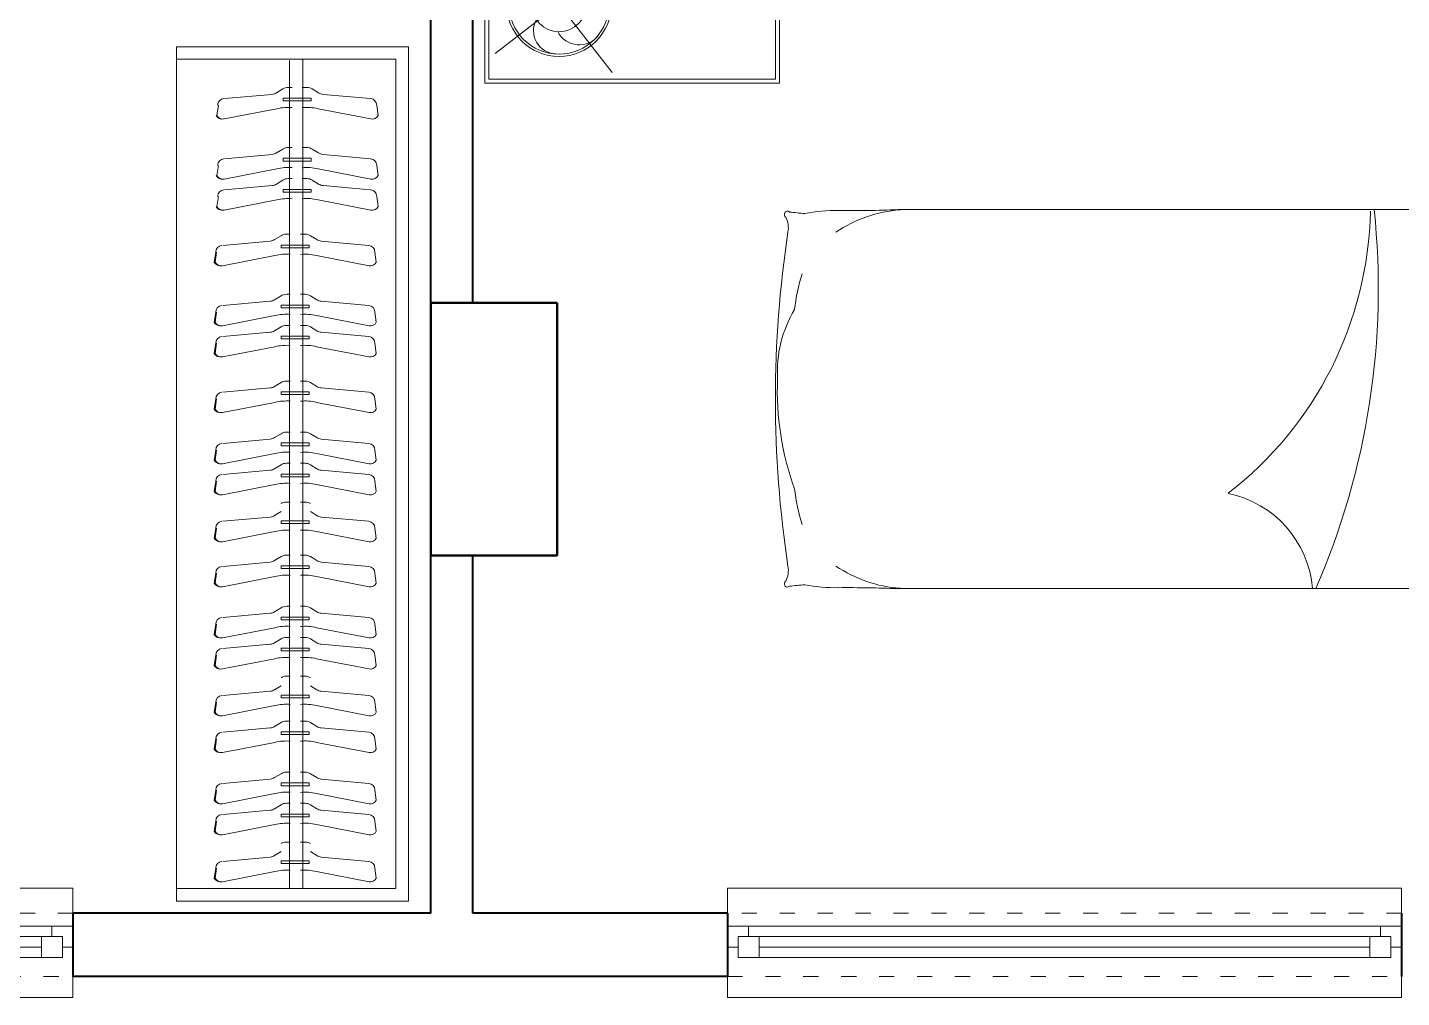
# Model space of a CAD drawing. Header units: millimetres. Extents: x 23 to 3134, y 30 to 1541.
# Drawn here: x 1837.1 to 2163.3, y 54.6 to 284.9 of the extents above; entities that cross this region are included whole.
import ezdxf

# ---------------------------------------------------------------- set-up
doc = ezdxf.new("R2010")
doc.units = ezdxf.units.MM
doc.linetypes.add('ACAD_ISO03W100', pattern=[30, 12, -18])
for name, color, linetype, lineweight in [('duvar_40', 255, 'Continuous', 40), ('forniture', 250, 'Continuous', 9), ('M_ÖLÇÜ_İÇ', 46, 'Continuous', 18), ('TABLE4', 3, 'Continuous', 50)]:
    doc.layers.add(name, color=color, linetype=linetype, lineweight=lineweight)
doc.layers.add('FİTİL', color=1, linetype='Continuous')
doc.layers.add('PENCERE', color=1, linetype='Continuous')

# ---------------------------------------------------------------- blocks, each defined once
blk = doc.blocks.new('*U13')
at = {"layer": 'duvar_40', "ltscale": 0.2}
for p, q in [((0, 15), (0, 0)), ((160, 15), (160, 0)), ((0, 0), (0, 0))]:
    blk.add_line(p, q, dxfattribs=at)
at = {"layer": 'PENCERE', "color": 134, "linetype": 'Continuous', "lineweight": 18}
for p, q in [((0, 15), (0, 21.00857)), ((0, 21.00857), (160, 21.00857)), ((160, 15), (160, 21.00857)), ((5, 11.970625), (0, 11.970625)), ((5, 9.470625), (5, 11.970625)), ((155, 11.970625), (5, 11.970625)), ((160, 11.970625), (155, 11.970625)), ((155, 11.970625), (155, 9.470625)), ((0, 6.970625), (2.5, 6.970625)), ((2.5, 6.970625), (2.5, 9.470625)), ((2.5, 9.470625), (5, 9.470625)), ((7.5, 9.470625), (2.5, 9.470625)), ((2.5, 9.470625), (2.5, 4.470625)), ((7.5, 4.470625), (7.5, 9.470625)), ((7.5, 9.470625), (152.5, 9.470625)), ((7.5, 6.970625), (152.5, 6.970625)), ((157.5, 9.470625), (152.5, 9.470625)), ((152.5, 9.470625), (152.5, 4.470625)), ((155, 9.470625), (157.5, 9.470625)), ((157.5, 9.470625), (157.5, 6.970625)), ((157.5, 4.470625), (157.5, 9.470625)), ((157.5, 6.970625), (160, 6.970625)), ((2.5, 4.470625), (7.5, 4.470625)), ((7.5, 4.470625), (152.5, 4.470625)), ((152.5, 4.470625), (157.5, 4.470625)), ((0, -5), (0, 0)), ((160, 0), (160, -5)), ((160, -5), (0, -5))]:
    blk.add_line(p, q, dxfattribs=at)
at = {"layer": 'PENCERE', "color": 134, "linetype": 'ACAD_ISO03W100', "lineweight": 18, "ltscale": 0.3}
for p, q in [((160, 15), (0, 15)), ((0, 0), (160, 0))]:
    blk.add_line(p, q, dxfattribs=at)
blk = doc.blocks.new('I6789')
at = {"layer": 'forniture'}
for p, q in [((146.211882, 44.658089), (-56.708848, 44.658089)), ((-56.708848, -10.429739), (-56.708848, 44.658089)), ((146.211882, 44.658089), (146.211882, -10.429739)), ((143.211882, 41.658089), (-53.708848, 41.658089)), ((-53.708848, -10.429739), (-53.708848, 41.658089)), ((143.211882, -10.429739), (143.211882, 41.658089)), ((-48.852904, 36.695589), (-51.256718, 37.030391)), ((-37.712214, 36.695589), (-40.116028, 37.030391)), ((-30.336413, 36.695589), (-32.740228, 37.030391)), ((-18.183707, 36.695589), (-20.587521, 37.030391)), ((-9.46467, 36.695589), (-11.868485, 37.030391)), ((1.676019, 36.695589), (-0.727795, 37.030391)), ((9.05182, 36.695589), (6.648005, 37.030391)), ((21.204526, 36.695589), (18.800712, 37.030391)), ((31.893006, 36.695589), (29.489191, 37.030391)), ((43.033696, 36.695589), (40.629881, 37.030391)), ((50.409496, 36.695589), (48.005682, 37.030391)), ((62.562203, 36.695589), (60.158388, 37.030391)), ((75.777095, 36.695589), (73.373281, 37.030391)), ((83.152895, 36.695589), (80.749081, 37.030391)), ((97.426491, 36.695589), (95.022677, 37.030391)), ((110.636907, 37.136661), (108.233093, 37.471463)), ((118.012708, 37.136661), (115.608893, 37.471463)), ((132.286303, 37.136661), (129.882489, 37.471463)), ((-52.099586, 35.300511), (-49.674957, 22.813925)), ((-46.250103, 23.960767), (-47.258111, 35.224568)), ((-40.958896, 35.300511), (-38.534267, 22.813925)), ((-35.109413, 23.960767), (-36.117421, 35.224568)), ((-33.583096, 35.300511), (-31.158467, 22.813925)), ((-27.733613, 23.960767), (-28.74162, 35.224568)), ((-21.430389, 35.300511), (-19.00576, 22.813925)), ((-15.580906, 23.960767), (-16.588914, 35.224568)), ((-12.711353, 35.300511), (-10.286724, 22.813925)), ((-6.86187, 23.960767), (-7.869877, 35.224568)), ((-1.570663, 35.300511), (0.853966, 22.813925)), ((4.27882, 23.960767), (3.270812, 35.224568)), ((5.805138, 35.300511), (8.229766, 22.813925)), ((11.654621, 23.960767), (10.646613, 35.224568)), ((17.957844, 35.300511), (20.382473, 22.813925)), ((23.807327, 23.960767), (22.799319, 35.224568)), ((28.646324, 35.300511), (31.070952, 22.813925)), ((34.495806, 23.960767), (33.487799, 35.224568)), ((39.787013, 35.300511), (42.211642, 22.813925)), ((45.636496, 23.960767), (44.628488, 35.224568)), ((47.162814, 35.300511), (49.587443, 22.813925)), ((53.012297, 23.960767), (52.004289, 35.224568)), ((59.31552, 35.300511), (61.740149, 22.813925)), ((65.165003, 23.960767), (64.156995, 35.224568)), ((72.530413, 35.300511), (74.955042, 22.813925)), ((78.379896, 23.960767), (77.371888, 35.224568)), ((79.906213, 35.300511), (82.330842, 22.813925)), ((85.755696, 23.960767), (84.747688, 35.224568)), ((94.179809, 35.300511), (96.604438, 22.813925)), ((100.029292, 23.960767), (99.021284, 35.224568)), ((107.390225, 35.741583), (109.814854, 23.254997)), ((113.239708, 24.401839), (112.2317, 35.66564)), ((114.766026, 35.741583), (117.190654, 23.254997)), ((120.615508, 24.401839), (119.607501, 35.66564)), ((129.039621, 35.741583), (131.46425, 23.254997)), ((134.889104, 24.401839), (133.881096, 35.66564)), ((-44.961849, 21.375142), (-45.899559, 22.892616)), ((-33.821159, 21.375142), (-34.75887, 22.892616)), ((-26.445358, 21.375142), (-27.383069, 22.892616)), ((-14.292652, 21.375142), (-15.230363, 22.892616)), ((-5.573616, 21.375142), (-6.511326, 22.892616)), ((5.567074, 21.375142), (4.629363, 22.892616)), ((12.942875, 21.375142), (12.005164, 22.892616)), ((25.095581, 21.375142), (24.15787, 22.892616)), ((35.784061, 21.375142), (34.84635, 22.892616)), ((46.92475, 21.375142), (45.98704, 22.892616)), ((54.300551, 21.375142), (53.36284, 22.892616)), ((66.453257, 21.375142), (65.515547, 22.892616)), ((79.66815, 21.375142), (78.730439, 22.892616)), ((87.04395, 21.375142), (86.10624, 22.892616)), ((101.317546, 21.375142), (100.379835, 22.892616)), ((114.527962, 21.816214), (113.590251, 23.333688)), ((121.903763, 21.816214), (120.966052, 23.333688)), ((136.177358, 21.816214), (135.239647, 23.333688)), ((143.211882, 19.593754), (-53.708848, 19.593754)), ((-47.808796, 14.47657), (-47.808796, 21.12893)), ((-47.808796, 21.12893), (-47.169563, 21.12893)), ((-47.169563, 21.12893), (-47.169563, 14.47657)), ((-42.672059, 19.00275), (-42.672059, 20.113524)), ((-36.668106, 14.47657), (-36.668106, 21.12893)), ((-36.668106, 21.12893), (-36.028873, 21.12893)), ((-36.028873, 21.12893), (-36.028873, 14.47657)), ((-33.462805, 19.00275), (-33.462805, 20.113524)), ((-29.292306, 21.12893), (-28.653072, 21.12893)), ((-29.292306, 14.47657), (-29.292306, 21.12893)), ((-28.653072, 21.12893), (-28.653072, 14.47657)), ((-26.087005, 19.00275), (-26.087005, 20.113524)), ((-17.139599, 21.12893), (-16.500366, 21.12893)), ((-17.139599, 14.47657), (-17.139599, 21.12893)), ((-16.500366, 21.12893), (-16.500366, 14.47657)), ((-13.934298, 19.00275), (-13.934298, 20.113524)), ((-8.420563, 14.47657), (-8.420563, 21.12893)), ((-8.420563, 21.12893), (-7.781329, 21.12893)), ((-7.781329, 21.12893), (-7.781329, 14.47657)), ((-3.283826, 19.00275), (-3.283826, 20.113524)), ((2.720127, 14.47657), (2.720127, 21.12893)), ((2.720127, 21.12893), (3.35936, 21.12893)), ((3.35936, 21.12893), (3.35936, 14.47657)), ((5.925428, 19.00275), (5.925428, 20.113524)), ((10.095928, 21.12893), (10.735161, 21.12893)), ((10.095928, 14.47657), (10.095928, 21.12893)), ((10.735161, 21.12893), (10.735161, 14.47657)), ((13.301229, 19.00275), (13.301229, 20.113524)), ((22.248634, 21.12893), (22.887867, 21.12893)), ((22.248634, 14.47657), (22.248634, 21.12893)), ((22.887867, 21.12893), (22.887867, 14.47657)), ((25.453935, 19.00275), (25.453935, 20.113524)), ((32.937114, 14.47657), (32.937114, 21.12893)), ((32.937114, 21.12893), (33.576347, 21.12893)), ((33.576347, 21.12893), (33.576347, 14.47657)), ((38.07385, 19.00275), (38.07385, 20.113524)), ((44.077803, 14.47657), (44.077803, 21.12893)), ((44.077803, 21.12893), (44.717037, 21.12893)), ((44.717037, 21.12893), (44.717037, 14.47657)), ((47.283104, 19.00275), (47.283104, 20.113524)), ((51.453604, 21.12893), (52.092837, 21.12893)), ((51.453604, 14.47657), (51.453604, 21.12893)), ((52.092837, 21.12893), (52.092837, 14.47657)), ((54.658905, 19.00275), (54.658905, 20.113524)), ((63.60631, 21.12893), (64.245544, 21.12893)), ((63.60631, 14.47657), (63.60631, 21.12893)), ((64.245544, 21.12893), (64.245544, 14.47657)), ((66.811611, 19.00275), (66.811611, 20.113524)), ((76.821203, 21.12893), (77.460436, 21.12893)), ((76.821203, 14.47657), (76.821203, 21.12893)), ((77.460436, 21.12893), (77.460436, 14.47657)), ((80.026504, 19.00275), (80.026504, 20.113524)), ((84.197003, 21.12893), (84.836237, 21.12893)), ((84.197003, 14.47657), (84.197003, 21.12893)), ((84.836237, 21.12893), (84.836237, 14.47657)), ((87.402304, 19.00275), (87.402304, 20.113524)), ((98.470599, 14.47657), (98.470599, 21.12893)), ((98.470599, 21.12893), (99.109832, 21.12893)), ((99.109832, 21.12893), (99.109832, 14.47657)), ((101.6759, 19.00275), (101.6759, 20.113524)), ((111.681015, 21.570002), (112.320248, 21.570002)), ((111.681015, 14.917642), (111.681015, 21.570002)), ((112.320248, 21.570002), (112.320248, 14.917642)), ((114.886316, 19.443822), (114.886316, 20.554595)), ((119.056816, 21.570002), (119.696049, 21.570002)), ((119.056816, 14.917642), (119.056816, 21.570002)), ((119.696049, 21.570002), (119.696049, 14.917642)), ((122.262117, 19.443822), (122.262117, 20.554595)), ((133.330411, 21.570002), (133.969644, 21.570002)), ((133.330411, 14.917642), (133.330411, 21.570002)), ((133.969644, 21.570002), (133.969644, 14.917642)), ((136.535712, 19.443822), (136.535712, 20.554595)), ((-53.708848, 16.454147), (142.950063, 16.454147)), ((-42.672059, 15.677655), (-42.672059, 16.60275)), ((-33.462805, 15.677655), (-33.462805, 16.60275)), ((-26.087005, 15.677655), (-26.087005, 16.60275)), ((-13.934298, 15.677655), (-13.934298, 16.60275)), ((-3.283826, 15.677655), (-3.283826, 16.60275)), ((5.925428, 15.677655), (5.925428, 16.60275)), ((13.301229, 15.677655), (13.301229, 16.60275)), ((25.453935, 15.677655), (25.453935, 16.60275)), ((38.07385, 15.677655), (38.07385, 16.60275)), ((47.283104, 15.677655), (47.283104, 16.60275)), ((54.658905, 15.677655), (54.658905, 16.60275)), ((66.811611, 15.677655), (66.811611, 16.60275)), ((80.026504, 15.677655), (80.026504, 16.60275)), ((87.402304, 15.677655), (87.402304, 16.60275)), ((101.6759, 15.677655), (101.6759, 16.60275)), ((114.886316, 16.118727), (114.886316, 17.043822)), ((122.262117, 16.118727), (122.262117, 17.043822)), ((136.535712, 16.118727), (136.535712, 17.043822)), ((-47.169563, 14.47657), (-47.808796, 14.47657)), ((-45.899559, 12.898562), (-44.961849, 14.416036)), ((-36.028873, 14.47657), (-36.668106, 14.47657)), ((-34.75887, 12.898562), (-33.821159, 14.416036)), ((-28.653072, 14.47657), (-29.292306, 14.47657)), ((-27.383069, 12.898562), (-26.445358, 14.416036)), ((-16.500366, 14.47657), (-17.139599, 14.47657)), ((-15.230363, 12.898562), (-14.292652, 14.416036)), ((-7.781329, 14.47657), (-8.420563, 14.47657)), ((-6.511326, 12.898562), (-5.573616, 14.416036)), ((3.35936, 14.47657), (2.720127, 14.47657)), ((4.629363, 12.898562), (5.567074, 14.416036)), ((10.735161, 14.47657), (10.095928, 14.47657)), ((12.005164, 12.898562), (12.942875, 14.416036)), ((22.887867, 14.47657), (22.248634, 14.47657)), ((24.15787, 12.898562), (25.095581, 14.416036)), ((33.576347, 14.47657), (32.937114, 14.47657)), ((34.84635, 12.898562), (35.784061, 14.416036)), ((44.717037, 14.47657), (44.077803, 14.47657)), ((45.98704, 12.898562), (46.92475, 14.416036)), ((52.092837, 14.47657), (51.453604, 14.47657)), ((53.36284, 12.898562), (54.300551, 14.416036)), ((64.245544, 14.47657), (63.60631, 14.47657)), ((65.515547, 12.898562), (66.453257, 14.416036)), ((77.460436, 14.47657), (76.821203, 14.47657)), ((78.730439, 12.898562), (79.66815, 14.416036)), ((84.836237, 14.47657), (84.197003, 14.47657)), ((86.10624, 12.898562), (87.04395, 14.416036)), ((99.109832, 14.47657), (98.470599, 14.47657)), ((100.379835, 12.898562), (101.317546, 14.416036)), ((109.814854, 13.418325), (107.390225, 0.93174)), ((112.320248, 14.917642), (111.681015, 14.917642)), ((113.590251, 13.339634), (114.527962, 14.857108)), ((117.190654, 13.418325), (114.766026, 0.93174)), ((119.696049, 14.917642), (119.056816, 14.917642)), ((120.966052, 13.339634), (121.903763, 14.857108)), ((131.46425, 13.418325), (129.039621, 0.93174)), ((133.969644, 14.917642), (133.330411, 14.917642)), ((135.239647, 13.339634), (136.177358, 14.857108)), ((-49.674957, 12.977253), (-52.099586, 0.490668)), ((-47.258111, 0.566611), (-46.250103, 11.830411)), ((-38.534267, 12.977253), (-40.958896, 0.490668)), ((-36.117421, 0.566611), (-35.109413, 11.830411)), ((-31.158467, 12.977253), (-33.583096, 0.490668)), ((-28.74162, 0.566611), (-27.733613, 11.830411)), ((-19.00576, 12.977253), (-21.430389, 0.490668)), ((-16.588914, 0.566611), (-15.580906, 11.830411)), ((-10.286724, 12.977253), (-12.711353, 0.490668)), ((-7.869877, 0.566611), (-6.86187, 11.830411)), ((0.853966, 12.977253), (-1.570663, 0.490668)), ((3.270812, 0.566611), (4.27882, 11.830411)), ((8.229766, 12.977253), (5.805138, 0.490668)), ((10.646613, 0.566611), (11.654621, 11.830411)), ((20.382473, 12.977253), (17.957844, 0.490668)), ((22.799319, 0.566611), (23.807327, 11.830411)), ((31.070952, 12.977253), (28.646324, 0.490668)), ((33.487799, 0.566611), (34.495806, 11.830411)), ((42.211642, 12.977253), (39.787013, 0.490668)), ((44.628488, 0.566611), (45.636496, 11.830411)), ((49.587443, 12.977253), (47.162814, 0.490668)), ((52.004289, 0.566611), (53.012297, 11.830411)), ((61.740149, 12.977253), (59.31552, 0.490668)), ((64.156995, 0.566611), (65.165003, 11.830411)), ((74.955042, 12.977253), (72.530413, 0.490668)), ((77.371888, 0.566611), (78.379896, 11.830411)), ((82.330842, 12.977253), (79.906213, 0.490668)), ((84.747688, 0.566611), (85.755696, 11.830411)), ((96.604438, 12.977253), (94.179809, 0.490668)), ((99.021284, 0.566611), (100.029292, 11.830411)), ((112.2317, 1.007683), (113.239708, 12.271483)), ((119.607501, 1.007683), (120.615508, 12.271483)), ((133.881096, 1.007683), (134.889104, 12.271483)), ((-51.256718, -1.239212), (-48.852904, -0.904411)), ((-48.852904, -1.090089), (-51.256718, -1.424891)), ((-40.116028, -1.239212), (-37.712214, -0.904411)), ((-37.712214, -1.090089), (-40.116028, -1.424891)), ((-32.740228, -1.239212), (-30.336413, -0.904411)), ((-30.336413, -1.090089), (-32.740228, -1.424891)), ((-20.587521, -1.239212), (-18.183707, -0.904411)), ((-18.183707, -1.090089), (-20.587521, -1.424891)), ((-11.868485, -1.239212), (-9.46467, -0.904411)), ((-9.46467, -1.090089), (-11.868485, -1.424891)), ((-0.727795, -1.239212), (1.676019, -0.904411)), ((1.676019, -1.090089), (-0.727795, -1.424891)), ((6.648005, -1.239212), (9.05182, -0.904411)), ((9.05182, -1.090089), (6.648005, -1.424891)), ((18.800712, -1.239212), (21.204526, -0.904411)), ((21.204526, -1.090089), (18.800712, -1.424891)), ((29.489191, -1.239212), (31.893006, -0.904411)), ((31.893006, -1.090089), (29.489191, -1.424891)), ((40.629881, -1.239212), (43.033696, -0.904411)), ((43.033696, -1.090089), (40.629881, -1.424891)), ((48.005682, -1.239212), (50.409496, -0.904411)), ((50.409496, -1.090089), (48.005682, -1.424891)), ((60.158388, -1.239212), (62.562203, -0.904411)), ((62.562203, -1.090089), (60.158388, -1.424891)), ((73.373281, -1.239212), (75.777095, -0.904411)), ((75.777095, -1.090089), (73.373281, -1.424891)), ((80.749081, -1.239212), (83.152895, -0.904411)), ((83.152895, -1.090089), (80.749081, -1.424891)), ((95.022677, -1.239212), (97.426491, -0.904411)), ((97.426491, -1.090089), (95.022677, -1.424891)), ((108.233093, -0.798141), (110.636907, -0.463339)), ((115.608893, -0.798141), (118.012708, -0.463339)), ((129.882489, -0.798141), (132.286303, -0.463339)), ((146.211882, -10.429739), (-56.708848, -10.429739))]:
    blk.add_line(p, q, dxfattribs=at)
for centre, radius, start, end in [((-50.528923, 35.6055), 1.6, 117.056691, 190.988868), ((-48.852904, 35.095589), 1.6, 4.623723, 90), ((-39.388233, 35.6055), 1.6, 117.056691, 190.988868), ((-37.712214, 35.095589), 1.6, 4.623723, 90), ((-32.012433, 35.6055), 1.6, 117.056691, 190.988868), ((-30.336413, 35.095589), 1.6, 4.623723, 90), ((-19.859726, 35.6055), 1.6, 117.056691, 190.988868), ((-18.183707, 35.095589), 1.6, 4.623723, 90), ((-11.14069, 35.6055), 1.6, 117.056691, 190.988868), ((-9.46467, 35.095589), 1.6, 4.623723, 90), ((0, 35.6055), 1.6, 117.056691, 190.988868), ((1.676019, 35.095589), 1.6, 4.623723, 90), ((7.3758, 35.6055), 1.6, 117.056691, 190.988868), ((9.05182, 35.095589), 1.6, 4.623723, 90), ((19.528507, 35.6055), 1.6, 117.056691, 190.988868), ((21.204526, 35.095589), 1.6, 4.623723, 90), ((30.216986, 35.6055), 1.6, 117.056691, 190.988868), ((31.893006, 35.095589), 1.6, 4.623723, 90), ((41.357676, 35.6055), 1.6, 117.056691, 190.988868), ((43.033696, 35.095589), 1.6, 4.623723, 90), ((48.733477, 35.6055), 1.6, 117.056691, 190.988868), ((50.409496, 35.095589), 1.6, 4.623723, 90), ((60.886183, 35.6055), 1.6, 117.056691, 190.988868), ((62.562203, 35.095589), 1.6, 4.623723, 90), ((74.101076, 35.6055), 1.6, 117.056691, 190.988868), ((75.777095, 35.095589), 1.6, 4.623723, 90), ((81.476876, 35.6055), 1.6, 117.056691, 190.988868), ((83.152895, 35.095589), 1.6, 4.623723, 90), ((95.750472, 35.6055), 1.6, 117.056691, 190.988868), ((97.426491, 35.095589), 1.6, 4.623723, 90), ((108.960888, 36.046572), 1.6, 117.056691, 190.988868), ((110.636907, 35.536661), 1.6, 4.623723, 90), ((116.336688, 36.046572), 1.6, 117.056691, 190.988868), ((118.012708, 35.536661), 1.6, 4.623723, 90), ((130.610284, 36.046572), 1.6, 117.056691, 190.988868), ((132.286303, 35.536661), 1.6, 4.623723, 90), ((-43.857913, 24.154235), 2.4, 184.623723, 211.713656), ((-32.717224, 24.154235), 2.4, 184.623723, 211.713656), ((-25.341423, 24.154235), 2.4, 184.623723, 211.713656), ((-13.188717, 24.154235), 2.4, 184.623723, 211.713656), ((-4.46968, 24.154235), 2.4, 184.623723, 211.713656), ((6.67101, 24.154235), 2.4, 184.623723, 211.713656), ((14.04681, 24.154235), 2.4, 184.623723, 211.713656), ((26.199517, 24.154235), 2.4, 184.623723, 211.713656), ((36.887996, 24.154235), 2.4, 184.623723, 211.713656), ((48.028686, 24.154235), 2.4, 184.623723, 211.713656), ((55.404486, 24.154235), 2.4, 184.623723, 211.713656), ((67.557193, 24.154235), 2.4, 184.623723, 211.713656), ((80.772085, 24.154235), 2.4, 184.623723, 211.713656), ((88.147886, 24.154235), 2.4, 184.623723, 211.713656), ((102.421481, 24.154235), 2.4, 184.623723, 211.713656), ((98.671132, 20.513139), 11.476077, 354.653543, 13.822776), ((115.631897, 24.595307), 2.4, 184.623723, 211.713656), ((106.046932, 20.513139), 11.476077, 354.653543, 13.822776), ((123.007698, 24.595307), 2.4, 184.623723, 211.713656), ((120.320528, 20.513139), 11.476077, 354.653543, 13.822776), ((137.281293, 24.595307), 2.4, 184.623723, 211.713656), ((-60.818679, 20.072067), 11.476077, 354.653543, 13.822776), ((-45.072059, 20.113524), 2.4, 0, 31.713656), ((-49.677989, 20.072067), 11.476077, 354.653543, 13.822776), ((-35.862805, 20.113524), 2.4, 0, 31.713656), ((-42.302189, 20.072067), 11.476077, 354.653543, 13.822776), ((-28.487005, 20.113524), 2.4, 0, 31.713656), ((-30.149482, 20.072067), 11.476077, 354.653543, 13.822776), ((-16.334298, 20.113524), 2.4, 0, 31.713656), ((-21.430446, 20.072067), 11.476077, 354.653543, 13.822776), ((-5.683826, 20.113524), 2.4, 0, 31.713656), ((-10.289756, 20.072067), 11.476077, 354.653543, 13.822776), ((3.525428, 20.113524), 2.4, 0, 31.713656), ((-2.913956, 20.072067), 11.476077, 354.653543, 13.822776), ((10.901229, 20.113524), 2.4, 0, 31.713656), ((9.238751, 20.072067), 11.476077, 354.653543, 13.822776), ((23.053935, 20.113524), 2.4, 0, 31.713656), ((19.92723, 20.072067), 11.476077, 354.653543, 13.822776), ((35.67385, 20.113524), 2.4, 0, 31.713656), ((31.06792, 20.072067), 11.476077, 354.653543, 13.822776), ((44.883104, 20.113524), 2.4, 0, 31.713656), ((38.44372, 20.072067), 11.476077, 354.653543, 13.822776), ((52.258905, 20.113524), 2.4, 0, 31.713656), ((50.596427, 20.072067), 11.476077, 354.653543, 13.822776), ((64.411611, 20.113524), 2.4, 0, 31.713656), ((63.811319, 20.072067), 11.476077, 354.653543, 13.822776), ((77.626504, 20.113524), 2.4, 0, 31.713656), ((71.18712, 20.072067), 11.476077, 354.653543, 13.822776), ((85.002304, 20.113524), 2.4, 0, 31.713656), ((85.460715, 20.072067), 11.476077, 354.653543, 13.822776), ((99.2759, 20.113524), 2.4, 0, 31.713656), ((112.486316, 20.554595), 2.4, 0, 31.713656), ((119.862117, 20.554595), 2.4, 0, 31.713656), ((134.135712, 20.554595), 2.4, 0, 31.713656), ((-60.818679, 15.719112), 11.476077, 346.177224, 4.416048), ((-49.677989, 15.719112), 11.476077, 346.177224, 4.416048), ((-42.302189, 15.719112), 11.476077, 346.177224, 4.416048), ((-30.149482, 15.719112), 11.476077, 346.177224, 4.416048), ((-21.430446, 15.719112), 11.476077, 346.177224, 4.416048), ((-10.289756, 15.719112), 11.476077, 346.177224, 4.416048), ((-2.913956, 15.719112), 11.476077, 346.177224, 4.416048), ((9.238751, 15.719112), 11.476077, 346.177224, 4.416048), ((19.92723, 15.719112), 11.476077, 346.177224, 4.416048), ((31.06792, 15.719112), 11.476077, 346.177224, 4.416048), ((38.44372, 15.719112), 11.476077, 346.177224, 4.416048), ((50.596427, 15.719112), 11.476077, 346.177224, 4.416048), ((63.811319, 15.719112), 11.476077, 346.177224, 4.416048), ((71.18712, 15.719112), 11.476077, 346.177224, 4.416048), ((85.460715, 15.719112), 11.476077, 346.177224, 4.416048), ((98.671132, 16.160184), 11.476077, 346.177224, 4.416048), ((106.046932, 16.160184), 11.476077, 346.177224, 4.416048), ((120.320528, 16.160184), 11.476077, 346.177224, 4.416048), ((-45.072059, 15.677655), 2.4, 328.286344, 0), ((-35.862805, 15.677655), 2.4, 328.286344, 0), ((-28.487005, 15.677655), 2.4, 328.286344, 0), ((-16.334298, 15.677655), 2.4, 328.286344, 0), ((-5.683826, 15.677655), 2.4, 328.286344, 0), ((3.525428, 15.677655), 2.4, 328.286344, 0), ((10.901229, 15.677655), 2.4, 328.286344, 0), ((23.053935, 15.677655), 2.4, 328.286344, 0), ((35.67385, 15.677655), 2.4, 328.286344, 0), ((44.883104, 15.677655), 2.4, 328.286344, 0), ((52.258905, 15.677655), 2.4, 328.286344, 0), ((64.411611, 15.677655), 2.4, 328.286344, 0), ((77.626504, 15.677655), 2.4, 328.286344, 0), ((85.002304, 15.677655), 2.4, 328.286344, 0), ((99.2759, 15.677655), 2.4, 328.286344, 0), ((115.631897, 12.078015), 2.4, 148.286344, 175.376277), ((112.486316, 16.118727), 2.4, 328.286344, 0), ((123.007698, 12.078015), 2.4, 148.286344, 175.376277), ((119.862117, 16.118727), 2.4, 328.286344, 0), ((137.281293, 12.078015), 2.4, 148.286344, 175.376277), ((134.135712, 16.118727), 2.4, 328.286344, 0), ((-43.857913, 11.636944), 2.4, 148.286344, 175.376277), ((-32.717224, 11.636944), 2.4, 148.286344, 175.376277), ((-25.341423, 11.636944), 2.4, 148.286344, 175.376277), ((-13.188717, 11.636944), 2.4, 148.286344, 175.376277), ((-4.46968, 11.636944), 2.4, 148.286344, 175.376277), ((6.67101, 11.636944), 2.4, 148.286344, 175.376277), ((14.04681, 11.636944), 2.4, 148.286344, 175.376277), ((26.199517, 11.636944), 2.4, 148.286344, 175.376277), ((36.887996, 11.636944), 2.4, 148.286344, 175.376277), ((48.028686, 11.636944), 2.4, 148.286344, 175.376277), ((55.404486, 11.636944), 2.4, 148.286344, 175.376277), ((67.557193, 11.636944), 2.4, 148.286344, 175.376277), ((80.772085, 11.636944), 2.4, 148.286344, 175.376277), ((88.147886, 11.636944), 2.4, 148.286344, 175.376277), ((102.421481, 11.636944), 2.4, 148.286344, 175.376277), ((-50.528923, 0.185679), 1.6, 169.011132, 242.943309), ((-50.528923, 0), 1.6, 169.011132, 242.943309), ((-48.852904, 0.509911), 1.6, 270, 355.376277), ((-39.388233, 0.185679), 1.6, 169.011132, 242.943309), ((-39.388233, 0), 1.6, 169.011132, 242.943309), ((-37.712214, 0.509911), 1.6, 270, 355.376277), ((-32.012433, 0.185679), 1.6, 169.011132, 242.943309), ((-32.012433, 0), 1.6, 169.011132, 242.943309), ((-30.336413, 0.509911), 1.6, 270, 355.376277), ((-19.859726, 0.185679), 1.6, 169.011132, 242.943309), ((-19.859726, 0), 1.6, 169.011132, 242.943309), ((-18.183707, 0.509911), 1.6, 270, 355.376277), ((-11.14069, 0.185679), 1.6, 169.011132, 242.943309), ((-11.14069, 0), 1.6, 169.011132, 242.943309), ((-9.46467, 0.509911), 1.6, 270, 355.376277), ((0, 0.185679), 1.6, 169.011132, 242.943309), ((0, 0), 1.6, 169.011132, 242.943309), ((1.676019, 0.509911), 1.6, 270, 355.376277), ((7.3758, 0.185679), 1.6, 169.011132, 242.943309), ((7.3758, 0), 1.6, 169.011132, 242.943309), ((9.05182, 0.509911), 1.6, 270, 355.376277), ((19.528507, 0.185679), 1.6, 169.011132, 242.943309), ((19.528507, 0), 1.6, 169.011132, 242.943309), ((21.204526, 0.509911), 1.6, 270, 355.376277), ((30.216986, 0.185679), 1.6, 169.011132, 242.943309), ((30.216986, 0), 1.6, 169.011132, 242.943309), ((31.893006, 0.509911), 1.6, 270, 355.376277), ((41.357676, 0.185679), 1.6, 169.011132, 242.943309), ((41.357676, 0), 1.6, 169.011132, 242.943309), ((43.033696, 0.509911), 1.6, 270, 355.376277), ((48.733477, 0.185679), 1.6, 169.011132, 242.943309), ((48.733477, 0), 1.6, 169.011132, 242.943309), ((50.409496, 0.509911), 1.6, 270, 355.376277), ((60.886183, 0.185679), 1.6, 169.011132, 242.943309), ((60.886183, 0), 1.6, 169.011132, 242.943309), ((62.562203, 0.509911), 1.6, 270, 355.376277), ((74.101076, 0.185679), 1.6, 169.011132, 242.943309), ((74.101076, 0), 1.6, 169.011132, 242.943309), ((75.777095, 0.509911), 1.6, 270, 355.376277), ((81.476876, 0.185679), 1.6, 169.011132, 242.943309), ((81.476876, 0), 1.6, 169.011132, 242.943309), ((83.152895, 0.509911), 1.6, 270, 355.376277), ((95.750472, 0.185679), 1.6, 169.011132, 242.943309), ((95.750472, 0), 1.6, 169.011132, 242.943309), ((97.426491, 0.509911), 1.6, 270, 355.376277), ((108.960888, 0.62675), 1.6, 169.011132, 242.943309), ((108.960888, 0.441072), 1.6, 169.011132, 242.943309), ((110.636907, 0.950983), 1.6, 270, 355.376277), ((116.336688, 0.62675), 1.6, 169.011132, 242.943309), ((116.336688, 0.441072), 1.6, 169.011132, 242.943309), ((118.012708, 0.950983), 1.6, 270, 355.376277), ((130.610284, 0.62675), 1.6, 169.011132, 242.943309), ((130.610284, 0.441072), 1.6, 169.011132, 242.943309), ((132.286303, 0.950983), 1.6, 270, 355.376277)]:
    blk.add_arc(centre, radius, start, end, dxfattribs=at)
blk = doc.blocks.new('TRH456')
at = {"layer": 'forniture'}
for p, q in [((-89.252812, 52.60565), (40.747188, 52.60565)), ((-89.252812, -17.39435), (-89.252812, 52.60565)), ((40.747188, 52.60565), (40.747188, -17.39435)), ((-88.252812, 51.60565), (39.747188, 51.60565)), ((-88.252812, -16.39435), (-88.252812, 51.60565)), ((33.683455, 50.142747), (1.954153, 9.237924)), ((38.18255, 22.365389), (3.530908, 49.244186)), ((39.747188, 51.60565), (39.747188, -16.39435)), ((40.747188, -17.39435), (-89.252812, -17.39435)), ((39.747188, -16.39435), (-88.252812, -16.39435)), ((-40.069562, -69.994233), (-8.436062, -69.994233)), ((-48.250562, -75.720933), (-0.255062, -75.720933)), ((-48.250562, -78.175233), (-0.255062, -78.175233))]:
    blk.add_line(p, q, dxfattribs=at)
at = {"layer": 'forniture', "linetype": 'Continuous'}
blk.add_line((-40.069562, -24.180633), (-8.436062, -24.180633), dxfattribs=at)
at = {"layer": 'forniture'}
for radius in [12.465793, 11.912412, 6.586094]:
    blk.add_circle((21.921212, 34.979083), radius, dxfattribs=at)
for centre, radius, start, end in [((28.292644, 35.540954), 5.502922, 2.630509, 118.637382), ((25.910436, 30.162367), 5.729772, 307.019016, 63.322218), ((-40.069562, -32.361633), 8.181, 90, 180), ((-8.436062, -32.361633), 8.181, 0, 90), ((48.935002, -47.046166), 98.288705, 171.407725, 190.246872), ((-97.440627, -47.046166), 98.288705, 349.753128, 8.592275), ((-51.195599, -40.426513), 2.491061, 30.00927, 149.99073), ((2.689974, -40.426513), 2.491061, 30.00927, 149.99073), ((22.840547, -44.090173), 76.351277, 176.313223, 203.242139), ((-71.346172, -44.090173), 76.351277, 336.757861, 3.686777), ((-40.069562, -61.813233), 8.181, 180, 270), ((-8.436062, -61.813233), 8.181, 270, 0), ((-56.088788, -69.79081), 9.828741, 322.890145, 32.355697), ((7.583164, -69.79081), 9.828741, 147.644303, 217.109855), ((-46.805484, -76.948083), 1.895824, 139.662318, 220.337682), ((-1.70014, -76.948083), 1.895824, 319.662318, 40.337682)]:
    blk.add_arc(centre, radius, start, end, dxfattribs=at)
for p in [(-40.069562, -24.180633), (-40.069562, -24.180633), (-35.548903, -29.136255), (-22.307788, -28.440312), (-20.055993, -26.190013), (-22.307788, -30.690608), (-17.534541, -44.888337), (-6.545218, -48.692986), (-33.297108, -51.639227), (-25.686486, -52.007901), (-18.9311, -52.007901), (-42.573948, -55.443879), (-4.293423, -62.194772), (-8.436062, -69.994233), (-22.038132, -74.142202)]:
    blk.add_point(p, dxfattribs=at)
blk = doc.blocks.new('87987')
at = {"layer": 'forniture'}
blk.add_hatch(color=256, dxfattribs=at).paths.add_polyline_path([(-44.23, -110.01), (-44.22, -110.13), (-44.19, -110.26), (-44.15, -110.38), (-44.09, -110.49), (-44.01, -110.6), (-43.92, -110.69), (-43.82, -110.76), (-43.7, -110.83), (-43.58, -110.87), (-43.46, -110.9), (-43.33, -110.91), (-43.2, -110.9), (-43.08, -110.87), (-42.96, -110.83), (-42.84, -110.76), (-42.74, -110.69), (-42.65, -110.6), (-42.57, -110.49), (-42.51, -110.38), (-42.47, -110.26), (-42.44, -110.13), (-42.43, -110.01), (-42.44, -109.88), (-42.47, -109.75), (-42.51, -109.63), (-42.57, -109.52), (-42.65, -109.42), (-42.74, -109.33), (-42.84, -109.25), (-42.96, -109.19), (-43.08, -109.14), (-43.2, -109.12), (-43.33, -109.11), (-43.46, -109.12), (-43.58, -109.14), (-43.7, -109.19), (-43.82, -109.25), (-43.92, -109.33), (-44.01, -109.42), (-44.09, -109.52), (-44.15, -109.63), (-44.19, -109.75), (-44.22, -109.88)])
for p, q in [((-65.72, 32.91), (-73.02, 32.91)), ((-65.72, 32.91), (-69.72, 32.91)), ((-65.72, -79.59), (-65.72, 32.91)), ((-49.81, 24.2), (-49.81, 22.95)), ((-35, 21.66), (103.37, 21.66)), ((-65.19, 19.23), (-65.72, 19.23)), ((-65.03, 5.23), (-65.72, 5.23)), ((-65.72, 4.13), (-65.24, 3.66)), ((-65.34, -18.37), (-65.72, -18.37)), ((-65.45, -32.37), (-65.72, -32.37)), ((-65.47, -46.37), (-65.72, -46.37)), ((-65.46, -60.37), (-65.72, -60.37)), ((129.56, -61.37), (129.57, -61.38)), ((-35, -68.34), (103.37, -68.34)), ((-49.81, -70.89), (-49.81, -69.64)), ((-65.72, -79.59), (-73.02, -79.59)), ((-30.1, -84.71), (-66.41, -84.71)), ((-66.41, -84.71), (-66.41, -136.06)), ((-30.1, -87.71), (-63.41, -87.71)), ((-63.41, -87.71), (-63.41, -133.06)), ((-43.33, -103.71), (-43.33, -87.51)), ((-47.83, -110.17), (-65.83, -110.17)), ((-20.83, -110.17), (-37.03, -110.17)), ((-43.33, -132.51), (-43.33, -116.31)), ((-30.1, -133.06), (-63.41, -133.06)), ((-30.1, -136.06), (-66.41, -136.06))]:
    blk.add_line(p, q, dxfattribs=at)
at = {"layer": 'forniture', "linetype": 'ByBlock'}
blk.add_line((-73.02, -79.59), (-73.02, 32.91), dxfattribs=at)
at = {"layer": 'forniture'}
for radius in [14.4, 10.8, 0.9]:
    blk.add_circle((-43.33, -110.01), radius, dxfattribs=at)
for centre, radius, start, end in [((-62.16, 23.39), 2.36, 74.5197, 212.6146), ((-56.42, -11.42), 37.43, 83.0518, 97.8422), ((-51.74, 23.75), 1.99, 13.0489, 94.464), ((-51.25, 23.91), 1.73, 267.0876, 326.5145), ((-47.89, 23.78), 1.96, 85.575, 167.6025), ((-48.49, 23.77), 1.55, 211.6034, 274.5688), ((-43.31, -9.69), 35.7, 81.9698, 97.1147), ((-37.7, 23.39), 2.36, 327.3854, 105.4803), ((-27.71, 14.56), 37.77, 170.1974, 189.8026), ((-63.73, 20.99), 1.2, 110.5412, 179.9837), ((-57.58, -8.37), 31.18, 78.4487, 102.15), ((-51.45, 20.96), 1.24, 8.8961, 80.8548), ((-96.55, 15.15), 46.71, 352.3229, 7.3812), ((-3.07, 15.15), 46.71, 172.6188, 187.9131), ((-48.26, 21.11), 1.13, 101.5883, 178.2869), ((-42.34, -11.93), 34.68, 78.9844, 100.0067), ((-35.84, 21.13), 0.998, 5.39, 82.5267), ((-56.37, 14.56), 22.53, 342.8229, 17.1771), ((167.26, 2.88), 177.98, 173.9424, 203.5882), ((77.98, 23.02), 86.82, 181.117, 232.341), ((100.5, -9.6), 31.27, 55.919, 85.8314), ((115, 305.13), 283.71, 267.6499, 270.4892), ((118.22, -15.46), 36.9, 78.7089, 91.2348), ((112.41, 169.33), 149.17, 275.0135, 276.4099), ((129.56, 20.62), 0.683, 24.5162, 136.8248), ((134.79, 17.33), 5.46, 152.088, 190.4088), ((129.2, 20.58), 1.04, 317.9526, 18.0428), ((-133.18, -23.34), 265.58, 351.4062, 8.5938), ((-63.73, 8.14), 1.2, 180.0163, 249.4588), ((-63.73, 5.89), 1.2, 110.5412, 179.9837), ((-56.86, -21.68), 29.6, 79.6861, 104.254), ((-51.86, 9.03), 1.61, 280.6989, 355.6741), ((-52.27, 5.43), 2.14, 16.7258, 70.5401), ((-47.72, 5.74), 1.7, 92.6003, 169.5981), ((-47.91, 8.87), 1.44, 186.063, 280.0681), ((-43.04, -29.75), 37.48, 78.7216, 97.0697), ((-35.84, 8), 0.998, 277.4733, 354.61), ((-35.84, 6.03), 0.998, 5.39, 82.5267), ((-27.71, -0.54), 37.77, 170.1974, 189.8026), ((-24.69, -0.5), 40.7, 171.2473, 189.4482), ((-96.55, 0.05), 46.71, 352.3229, 7.3812), ((-96.47, -0.17), 46.71, 352.3229, 7.3812), ((-3.07, 0.05), 46.71, 172.6188, 187.9131), ((-2.99, -0.17), 46.71, 172.6188, 187.9131), ((-56.37, -0.54), 22.53, 342.8229, 17.1771), ((90.19, -5.74), 37.84, 5.557, 18.7325), ((103.42, -16.8), 28.52, 356.4942, 31.0705), ((-51.86, -6.07), 1.61, 280.6989, 355.6741), ((-51.78, -6.29), 1.61, 280.6989, 355.6741), ((-47.91, -6.23), 1.44, 186.063, 280.0681), ((-1.84, -34.31), 39.74, 134.8439, 164.1373), ((-57.88, -34.31), 39.74, 15.8627, 45.1561), ((-24.69, -16.18), 40.7, 170.5518, 188.7527), ((-63.73, -6.96), 1.2, 180.0163, 249.4588), ((-63.73, -9.21), 1.2, 110.5412, 179.9837), ((-56.86, -36.78), 29.6, 79.6861, 104.254), ((-56.78, -36.99), 29.6, 79.6861, 104.254), ((-56.78, 20.31), 29.6, 255.746, 280.3139), ((-52.27, -9.67), 2.14, 16.7258, 70.5401), ((-52.39, -6.49), 2.5, 291.4112, 338.6963), ((-52.39, -10.19), 2.5, 21.3037, 68.5888), ((-51.78, -10.39), 1.61, 4.3259, 79.3011), ((-47.72, -9.36), 1.7, 92.6003, 169.5981), ((-47.83, -6.45), 1.44, 186.063, 280.0681), ((-47.83, -10.23), 1.44, 79.9319, 173.937), ((-47.5, -7.06), 1.77, 191.1939, 267.5328), ((-47.5, -9.63), 1.77, 92.4672, 168.8061), ((-43.04, -44.85), 37.48, 78.7216, 97.0697), ((-42.96, -45.06), 37.48, 78.7216, 97.0697), ((-42.96, 28.38), 37.48, 262.9303, 281.2784), ((-56.29, -15.93), 22.53, 11.8435, 17.1771), ((-96.47, -16.51), 46.71, 352.6188, 7.6771), ((-2.99, -16.51), 46.71, 172.0869, 187.3812), ((63.82, -21.34), 68.13, 340.0309, 2.3535), ((-63.73, -22.38), 1.2, 180.0163, 249.4588), ((-52.47, -21.61), 2.5, 291.4112, 338.6963), ((-47.58, -22.17), 1.77, 191.1939, 267.5328), ((-27.71, -31.05), 37.77, 170.1974, 189.8026), ((-63.73, -24.62), 1.2, 110.5412, 179.9837), ((-56.86, 5.19), 29.6, 255.746, 280.3139), ((-51.86, -25.51), 1.61, 4.3259, 79.3011), ((-96.55, -31.63), 46.71, 352.6188, 7.6771), ((-3.07, -31.63), 46.71, 172.0869, 187.3812), ((-47.91, -25.35), 1.44, 79.9319, 173.937), ((-43.04, 13.26), 37.48, 262.9303, 274.8484), ((-1.84, -12.58), 39.74, 195.8627, 225.1561), ((-57.88, -12.58), 39.74, 314.8439, 344.1373), ((-56.37, -31.05), 22.53, 342.8229, 348.5577), ((-63.73, -37.48), 1.2, 180.0163, 249.4588), ((-63.73, -39.72), 1.2, 110.5412, 179.9837), ((-56.86, -9.91), 29.6, 255.746, 280.3139), ((-52.27, -37.01), 2.14, 289.4599, 343.2742), ((-51.86, -40.61), 1.61, 4.3259, 79.3011), ((-47.72, -37.32), 1.7, 190.4019, 267.3997), ((-47.91, -40.45), 1.44, 79.9319, 173.937), ((-43.04, -1.84), 37.48, 262.9303, 281.2784), ((-35.84, -37.61), 0.998, 277.4733, 354.61), ((-35.84, -39.59), 0.998, 5.39, 82.5267), ((-27.71, -46.15), 37.77, 170.1974, 189.8026), ((-96.55, -46.73), 46.71, 352.6188, 7.6771), ((-3.07, -46.73), 46.71, 172.0869, 187.3812), ((-56.37, -46.15), 22.53, 342.8229, 17.1771), ((90.19, -40.94), 37.84, 341.2675, 354.443), ((30.07, -70.47), 25.28, 101.7079, 175.1684), ((-27.71, -61.25), 37.77, 170.1974, 189.8026), ((-63.73, -52.58), 1.2, 180.0163, 249.4588), ((-63.73, -54.82), 1.2, 110.5412, 179.9837), ((-56.86, -25.01), 29.6, 255.746, 280.3139), ((-52.27, -52.11), 2.14, 289.4599, 343.2742), ((-51.86, -55.71), 1.61, 4.3259, 79.3011), ((-3.07, -61.83), 46.71, 172.0869, 187.3812), ((-47.72, -52.42), 1.7, 190.4019, 267.3997), ((-47.91, -55.55), 1.44, 79.9319, 173.937), ((-43.04, -16.94), 37.48, 262.9303, 281.2784), ((-35.84, -52.71), 0.998, 277.4733, 354.61), ((-35.84, -54.69), 0.998, 5.39, 82.5267), ((-56.37, -61.25), 22.53, 342.8229, 17.1771), ((-96.55, -61.83), 46.71, 352.6188, 7.6771), ((100.5, -37.08), 31.27, 274.1686, 304.0809), ((134.79, -64.01), 5.46, 169.5912, 207.912), ((-63.73, -67.68), 1.2, 180.0163, 249.4588), ((-51.45, -67.64), 1.24, 279.1452, 351.1039), ((-48.26, -67.8), 1.13, 181.7131, 258.4117), ((-35.84, -67.81), 0.998, 277.4733, 354.61), ((115, -351.82), 283.71, 89.5108, 92.3501), ((118.22, -31.22), 36.9, 268.7652, 281.2911), ((112.41, -216.01), 149.17, 83.5901, 84.9865), ((129.56, -67.3), 0.683, 223.1752, 335.4838), ((129.2, -67.26), 1.04, 341.9572, 42.0474), ((-62.16, -70.07), 2.36, 147.3854, 285.4803), ((-57.58, -38.31), 31.18, 257.85, 281.5513), ((-51.74, -70.44), 1.99, 265.536, 346.9511), ((-51.25, -70.6), 1.73, 33.4855, 92.9124), ((-48.49, -70.45), 1.55, 85.4312, 148.3966), ((-47.89, -70.46), 1.96, 192.3975, 274.425), ((-42.34, -34.75), 34.68, 259.9933, 281.0156), ((-37.7, -70.07), 2.36, 254.5197, 32.6146), ((-56.42, -35.26), 37.43, 262.1578, 276.9482), ((-43.31, -36.99), 35.7, 262.8853, 278.0302), ((-30.1, -90.71), 6, 11.5764, 90), ((-30.1, -90.71), 3, 11.5764, 90), ((-100.62, -110.39), 76.2, 344.5682, 15.4318), ((-100.43, -110.39), 79.02, 344.679, 15.321), ((-30.1, -130.06), 3, 270, 348.4236), ((-30.1, -130.06), 6, 270, 348.4236)]:
    blk.add_arc(centre, radius, start, end, dxfattribs=at)

msp = doc.modelspace()

# ---------------------------------------------------------------- linework, layer by layer
at = {"layer": 'duvar_40'}
for p, q in [((1932.846659, 219.552611), (1932.846659, 499.552611)), ((1942.846659, 219.552611), (1942.846659, 489.552611)), ((1932.846659, 74.552611), (1932.846659, 159.552611)), ((1942.846659, 74.552611), (1942.846659, 159.552611)), ((1932.846659, 74.552611), (1847.916474, 74.552611)), ((2003.275594, 74.552611), (1942.846659, 74.552611)), ((2003.275594, 74.552611), (2003.275594, 59.552611)), ((2003.275594, 59.552611), (1847.916474, 59.552611))]:
    msp.add_line(p, q, dxfattribs=at)
at = {"layer": 'TABLE4', "flags": 128}
msp.add_lwpolyline([(1962.846381, 219.552668), (1962.846381, 159.552668), (1932.846381, 159.552668), (1932.846381, 219.552668)], close=True, dxfattribs=at)

# ---------------------------------------------------------------- block references
at = {"layer": 'FİTİL'}
for p in [(1687.916474, 59.552611), (2003.275594, 59.552611)]:
    msp.add_blockref('*U13', p, dxfattribs=at)
at = {"layer": 'forniture', "xscale": -1}
msp.add_blockref('87987', (2147.054071, 220.003626), dxfattribs=at)
at = {"layer": 'M_ÖLÇÜ_İÇ', "xscale": -1}
for name, p, rotation in [('TRH456', (1998.265271, 312.433325), 90), ('I6789', (1882.886761, 134.155435), 270)]:
    msp.add_blockref(name, p, dxfattribs=dict(at, rotation=rotation))

doc.saveas('drawing.dxf')
